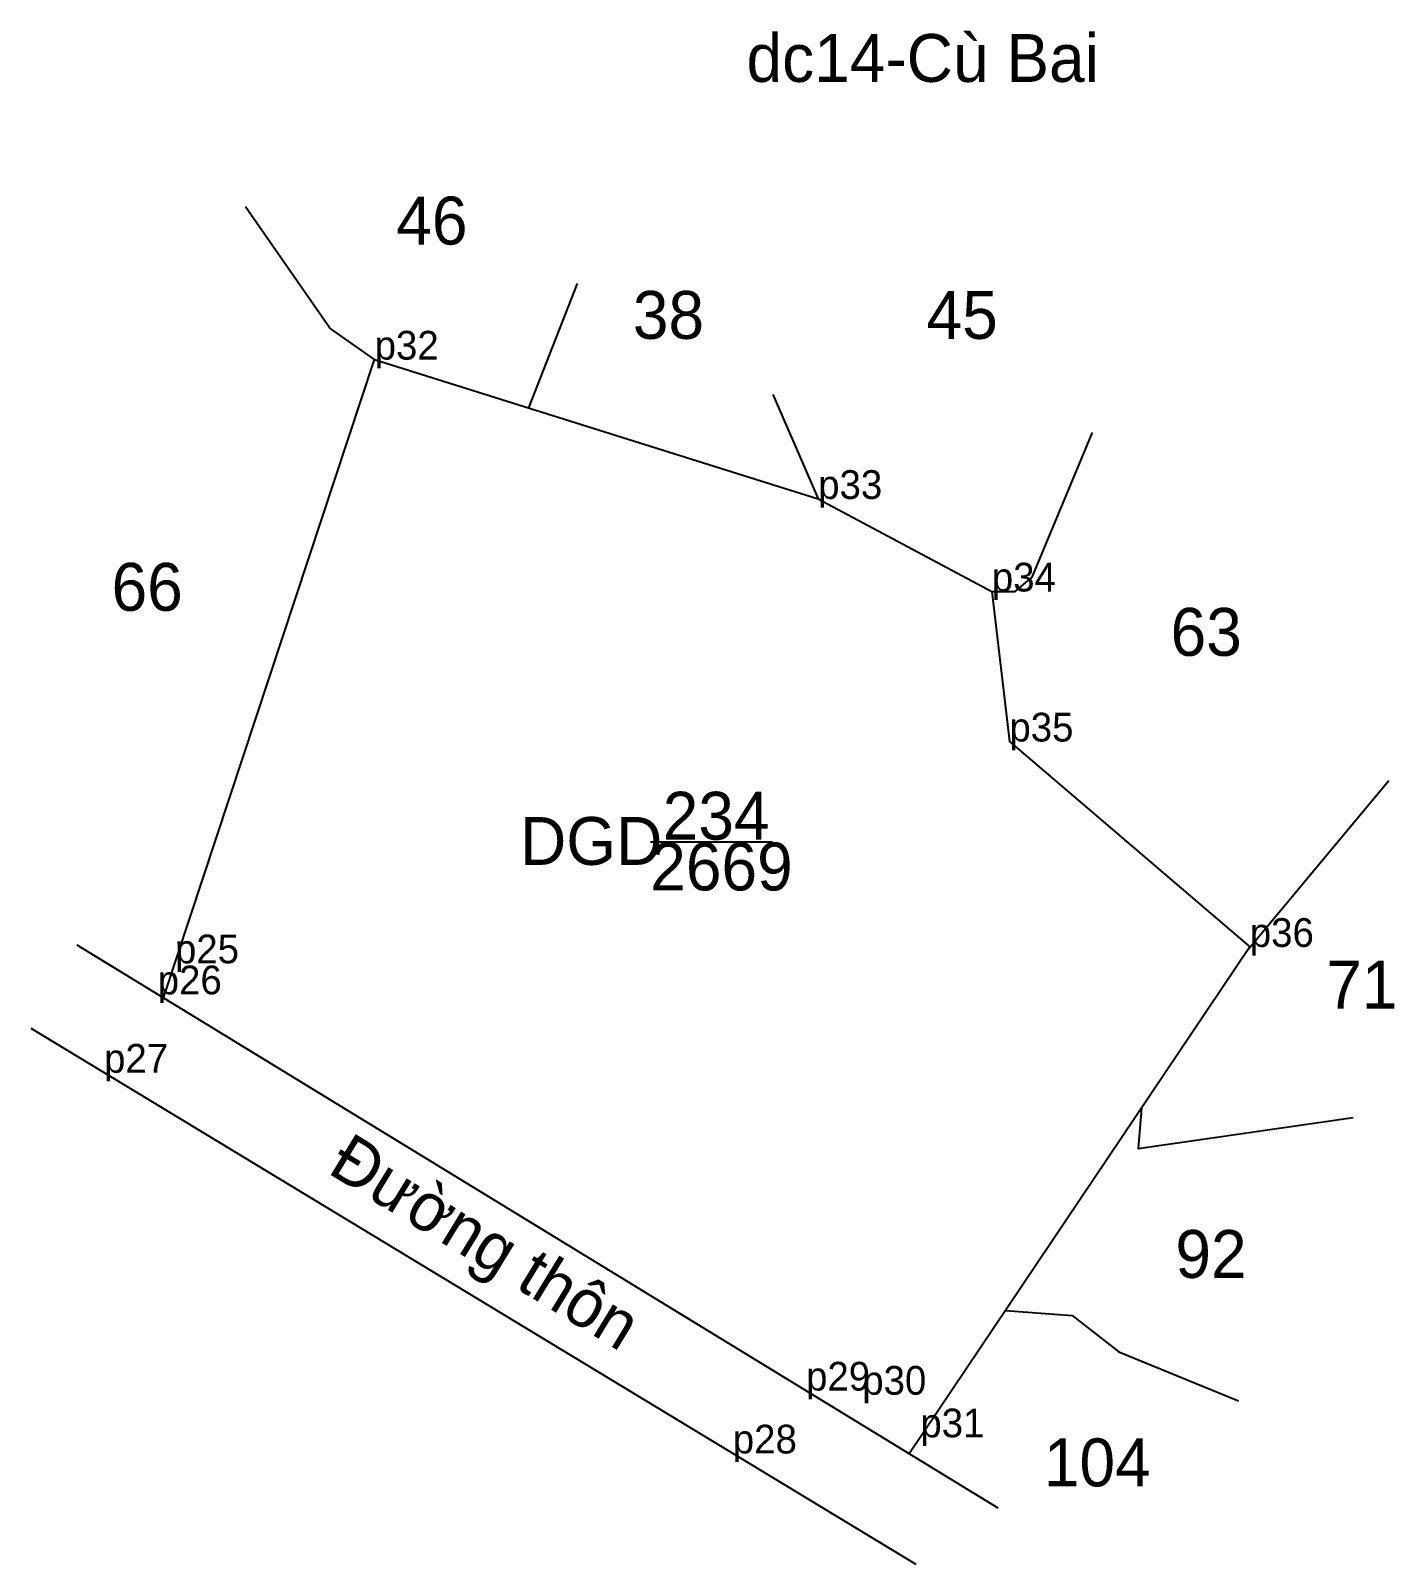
# Model space of a CAD drawing. Extents: x 528333 to 535626, y 1867647 to 1870182.
# Drawn here: x 529241.9 to 529327.3, y 1868286.4 to 1868382.5 of the extents above; entities that cross this region are included whole.
import ezdxf

# ---------------------------------------------------------------- set-up
doc = ezdxf.new("R2010")
doc.units = 0
for name, color, linetype in [('Level 10', 7, 'Continuous'), ('Level 12', 7, 'Continuous'), ('Level 14', 7, 'Continuous'), ('Level 36', 7, 'Continuous'), ('Level 7', 7, 'Continuous')]:
    doc.layers.add(name, color=color, linetype=linetype)

msp = doc.modelspace()

# ---------------------------------------------------------------- linework, layer by layer
at = {"layer": 'Level 10'}
for p, q in [((529276.092, 1868366.645), (529273.05, 1868358.852)), ((529288.36, 1868359.69), (529291.196, 1868353.151)), ((529280.689, 1868331.668), (529288.334, 1868331.668)), ((529302.942, 1868302.303), (529307.12, 1868301.98))]:
    msp.add_line(p, q, dxfattribs=at)
for points in [[(529263.411, 1868361.883), (529260.61, 1868363.84), (529255.32, 1868371.46)], [(529302.08, 1868347.351), (529303.532, 1868347.35), (529304.6, 1868348.24), (529308.395, 1868357.315)], [(529318.099, 1868324.87), (529324.01, 1868331.97), (529326.96, 1868335.5)], [(529311.465, 1868314.993), (529311.25, 1868312.45), (529324.71, 1868314.4)], [(529307.12, 1868301.98), (529310.04, 1868299.7), (529317.529, 1868296.628)]]:
    msp.add_lwpolyline(points, dxfattribs=at)
at = {"layer": 'Level 36'}
for p, q in [((529244.763, 1868325.201), (529302.447, 1868289.941)), ((529241.863, 1868319.985), (529297.322, 1868286.394))]:
    msp.add_line(p, q, dxfattribs=at)
msp.add_lwpolyline([(529250.185, 1868321.887), (529263.41, 1868361.88), (529291.196, 1868353.151), (529302.08, 1868347.35), (529303.18, 1868337.95), (529318.24, 1868325.08), (529296.911, 1868293.324)], dxfattribs=at)
at = {"layer": 'Level 7'}
for p, q in [((529263.411, 1868361.883), (529263.411, 1868361.883)), ((529263.411, 1868361.883), (529263.411, 1868361.883)), ((529263.411, 1868361.883), (529263.411, 1868361.883)), ((529263.411, 1868361.883), (529263.411, 1868361.883)), ((529263.411, 1868361.883), (529263.411, 1868361.883)), ((529263.411, 1868361.883), (529263.411, 1868361.883)), ((529263.411, 1868361.883), (529263.411, 1868361.883)), ((529263.411, 1868361.883), (529263.411, 1868361.883)), ((529263.411, 1868361.883), (529263.411, 1868361.883)), ((529263.411, 1868361.883), (529263.411, 1868361.883)), ((529291.196, 1868353.151), (529291.196, 1868353.151)), ((529291.196, 1868353.151), (529291.196, 1868353.151)), ((529291.196, 1868353.151), (529291.196, 1868353.151)), ((529291.196, 1868353.151), (529291.196, 1868353.151)), ((529291.196, 1868353.151), (529291.196, 1868353.151)), ((529291.196, 1868353.151), (529291.196, 1868353.151)), ((529291.196, 1868353.151), (529291.196, 1868353.151)), ((529291.196, 1868353.151), (529291.196, 1868353.151)), ((529291.196, 1868353.151), (529291.196, 1868353.151)), ((529291.196, 1868353.151), (529291.196, 1868353.151)), ((529302.08, 1868347.351), (529302.08, 1868347.351)), ((529302.08, 1868347.351), (529302.08, 1868347.351)), ((529302.08, 1868347.351), (529302.08, 1868347.351)), ((529302.08, 1868347.351), (529302.08, 1868347.351)), ((529302.08, 1868347.351), (529302.08, 1868347.351)), ((529302.08, 1868347.351), (529302.08, 1868347.351)), ((529302.08, 1868347.351), (529302.08, 1868347.351)), ((529302.08, 1868347.351), (529302.08, 1868347.351)), ((529302.08, 1868347.351), (529302.08, 1868347.351)), ((529302.08, 1868347.351), (529302.08, 1868347.351)), ((529303.181, 1868337.946), (529303.181, 1868337.946)), ((529303.181, 1868337.946), (529303.181, 1868337.946)), ((529303.181, 1868337.946), (529303.181, 1868337.946)), ((529303.181, 1868337.946), (529303.181, 1868337.946)), ((529303.181, 1868337.946), (529303.181, 1868337.946)), ((529303.181, 1868337.946), (529303.181, 1868337.946)), ((529303.181, 1868337.946), (529303.181, 1868337.946)), ((529303.181, 1868337.946), (529303.181, 1868337.946)), ((529303.181, 1868337.946), (529303.181, 1868337.946)), ((529303.181, 1868337.946), (529303.181, 1868337.946)), ((529318.244, 1868325.077), (529318.244, 1868325.077)), ((529318.244, 1868325.077), (529318.244, 1868325.077)), ((529318.244, 1868325.077), (529318.244, 1868325.077)), ((529318.244, 1868325.077), (529318.244, 1868325.077)), ((529318.244, 1868325.077), (529318.244, 1868325.077)), ((529318.244, 1868325.077), (529318.244, 1868325.077)), ((529318.244, 1868325.077), (529318.244, 1868325.077)), ((529318.244, 1868325.077), (529318.244, 1868325.077)), ((529318.244, 1868325.077), (529318.244, 1868325.077)), ((529318.244, 1868325.077), (529318.244, 1868325.077)), ((529250.902, 1868324.052), (529250.902, 1868324.052)), ((529250.902, 1868324.052), (529250.902, 1868324.052)), ((529250.902, 1868324.052), (529250.902, 1868324.052)), ((529250.902, 1868324.052), (529250.902, 1868324.052)), ((529250.902, 1868324.052), (529250.902, 1868324.052)), ((529250.902, 1868324.052), (529250.902, 1868324.052)), ((529250.902, 1868324.052), (529250.902, 1868324.052)), ((529250.902, 1868324.052), (529250.902, 1868324.052)), ((529250.902, 1868324.052), (529250.902, 1868324.052)), ((529250.902, 1868324.052), (529250.902, 1868324.052)), ((529249.817, 1868322.111), (529249.817, 1868322.111)), ((529249.817, 1868322.111), (529249.817, 1868322.111)), ((529249.817, 1868322.111), (529249.817, 1868322.111)), ((529249.817, 1868322.111), (529249.817, 1868322.111)), ((529249.817, 1868322.111), (529249.817, 1868322.111)), ((529249.817, 1868322.111), (529249.817, 1868322.111)), ((529249.817, 1868322.111), (529249.817, 1868322.111)), ((529249.817, 1868322.111), (529249.817, 1868322.111)), ((529249.817, 1868322.111), (529249.817, 1868322.111)), ((529249.817, 1868322.111), (529249.817, 1868322.111)), ((529246.464, 1868317.202), (529246.464, 1868317.202)), ((529246.464, 1868317.202), (529246.464, 1868317.202)), ((529246.464, 1868317.202), (529246.464, 1868317.202)), ((529246.464, 1868317.202), (529246.464, 1868317.202)), ((529246.464, 1868317.202), (529246.464, 1868317.202)), ((529246.464, 1868317.202), (529246.464, 1868317.202)), ((529246.464, 1868317.202), (529246.464, 1868317.202)), ((529246.464, 1868317.202), (529246.464, 1868317.202)), ((529246.464, 1868317.202), (529246.464, 1868317.202)), ((529246.464, 1868317.202), (529246.464, 1868317.202)), ((529290.445, 1868297.277), (529290.445, 1868297.277)), ((529290.445, 1868297.277), (529290.445, 1868297.277)), ((529290.445, 1868297.277), (529290.445, 1868297.277)), ((529290.445, 1868297.277), (529290.445, 1868297.277)), ((529290.445, 1868297.277), (529290.445, 1868297.277)), ((529290.445, 1868297.277), (529290.445, 1868297.277)), ((529290.445, 1868297.277), (529290.445, 1868297.277)), ((529290.445, 1868297.277), (529290.445, 1868297.277)), ((529290.445, 1868297.277), (529290.445, 1868297.277)), ((529290.445, 1868297.277), (529290.445, 1868297.277)), ((529293.957, 1868297.018), (529293.957, 1868297.018)), ((529293.957, 1868297.018), (529293.957, 1868297.018)), ((529293.957, 1868297.018), (529293.957, 1868297.018)), ((529293.957, 1868297.018), (529293.957, 1868297.018)), ((529293.957, 1868297.018), (529293.957, 1868297.018)), ((529293.957, 1868297.018), (529293.957, 1868297.018)), ((529293.957, 1868297.018), (529293.957, 1868297.018)), ((529293.957, 1868297.018), (529293.957, 1868297.018)), ((529293.957, 1868297.018), (529293.957, 1868297.018)), ((529293.957, 1868297.018), (529293.957, 1868297.018)), ((529297.603, 1868294.349), (529297.603, 1868294.349)), ((529297.603, 1868294.349), (529297.603, 1868294.349)), ((529297.603, 1868294.349), (529297.603, 1868294.349)), ((529297.603, 1868294.349), (529297.603, 1868294.349)), ((529297.603, 1868294.349), (529297.603, 1868294.349)), ((529297.603, 1868294.349), (529297.603, 1868294.349)), ((529297.603, 1868294.349), (529297.603, 1868294.349)), ((529297.603, 1868294.349), (529297.603, 1868294.349)), ((529297.603, 1868294.349), (529297.603, 1868294.349)), ((529297.603, 1868294.349), (529297.603, 1868294.349)), ((529285.852, 1868293.341), (529285.852, 1868293.341)), ((529285.852, 1868293.341), (529285.852, 1868293.341)), ((529285.852, 1868293.341), (529285.852, 1868293.341)), ((529285.852, 1868293.341), (529285.852, 1868293.341)), ((529285.852, 1868293.341), (529285.852, 1868293.341)), ((529285.852, 1868293.341), (529285.852, 1868293.341)), ((529285.852, 1868293.341), (529285.852, 1868293.341)), ((529285.852, 1868293.341), (529285.852, 1868293.341)), ((529285.852, 1868293.341), (529285.852, 1868293.341)), ((529285.852, 1868293.341), (529285.852, 1868293.341))]:
    msp.add_line(p, q, dxfattribs=at)

# ---------------------------------------------------------------- texts
at = {"layer": 'Level 10'}
for s, p in [('46', (529264.77, 1868369.09)), ('38', (529279.59, 1868363.18)), ('45', (529297.99, 1868363.18)), ('66', (529246.93, 1868346.14)), ('63', (529313.28, 1868343.32)), ('234', (529281.46, 1868331.8)), ('DGD', (529272.52, 1868330.22)), ('2669', (529280.68, 1868328.62)), ('71', (529323.03, 1868321.22)), ('92', (529313.58, 1868304.34)), ('104', (529305.34, 1868291.28))]:
    msp.add_text(s, height=3, dxfattribs=at).set_placement(p)
msp.add_text('Đường thôn', height=3, rotation=328.56359, dxfattribs=at).set_placement((529260.38, 1868310.96))
at = {"layer": 'Level 12'}
for s, p in [('p32', (529263.41, 1868361.88)), ('p32', (529263.41, 1868361.88)), ('p32', (529263.41, 1868361.88)), ('p32', (529263.41, 1868361.88)), ('p32', (529263.41, 1868361.88)), ('p32', (529263.41, 1868361.88)), ('p32', (529263.41, 1868361.88)), ('p32', (529263.41, 1868361.88)), ('p32', (529263.41, 1868361.88)), ('p32', (529263.41, 1868361.88)), ('p33', (529291.2, 1868353.15)), ('p33', (529291.2, 1868353.15)), ('p33', (529291.2, 1868353.15)), ('p33', (529291.2, 1868353.15)), ('p33', (529291.2, 1868353.15)), ('p33', (529291.2, 1868353.15)), ('p33', (529291.2, 1868353.15)), ('p33', (529291.2, 1868353.15)), ('p33', (529291.2, 1868353.15)), ('p33', (529291.2, 1868353.15)), ('p34', (529302.08, 1868347.35)), ('p34', (529302.08, 1868347.35)), ('p34', (529302.08, 1868347.35)), ('p34', (529302.08, 1868347.35)), ('p34', (529302.08, 1868347.35)), ('p34', (529302.08, 1868347.35)), ('p34', (529302.08, 1868347.35)), ('p34', (529302.08, 1868347.35)), ('p34', (529302.08, 1868347.35)), ('p34', (529302.08, 1868347.35)), ('p35', (529303.18, 1868337.95)), ('p35', (529303.18, 1868337.95)), ('p35', (529303.18, 1868337.95)), ('p35', (529303.18, 1868337.95)), ('p35', (529303.18, 1868337.95)), ('p35', (529303.18, 1868337.95)), ('p35', (529303.18, 1868337.95)), ('p35', (529303.18, 1868337.95)), ('p35', (529303.18, 1868337.95)), ('p35', (529303.18, 1868337.95)), ('p36', (529318.24, 1868325.08)), ('p36', (529318.24, 1868325.08)), ('p36', (529318.24, 1868325.08)), ('p36', (529318.24, 1868325.08)), ('p36', (529318.24, 1868325.08)), ('p36', (529318.24, 1868325.08)), ('p36', (529318.24, 1868325.08)), ('p36', (529318.24, 1868325.08)), ('p36', (529318.24, 1868325.08)), ('p36', (529318.24, 1868325.08)), ('p25', (529250.9, 1868324.05)), ('p25', (529250.9, 1868324.05)), ('p25', (529250.9, 1868324.05)), ('p25', (529250.9, 1868324.05)), ('p25', (529250.9, 1868324.05)), ('p25', (529250.9, 1868324.05)), ('p25', (529250.9, 1868324.05)), ('p25', (529250.9, 1868324.05)), ('p25', (529250.9, 1868324.05)), ('p25', (529250.9, 1868324.05)), ('p26', (529249.82, 1868322.11)), ('p26', (529249.82, 1868322.11)), ('p26', (529249.82, 1868322.11)), ('p26', (529249.82, 1868322.11)), ('p26', (529249.82, 1868322.11)), ('p26', (529249.82, 1868322.11)), ('p26', (529249.82, 1868322.11)), ('p26', (529249.82, 1868322.11)), ('p26', (529249.82, 1868322.11)), ('p26', (529249.82, 1868322.11)), ('p27', (529246.46, 1868317.2)), ('p27', (529246.46, 1868317.2)), ('p27', (529246.46, 1868317.2)), ('p27', (529246.46, 1868317.2)), ('p27', (529246.46, 1868317.2)), ('p27', (529246.46, 1868317.2)), ('p27', (529246.46, 1868317.2)), ('p27', (529246.46, 1868317.2)), ('p27', (529246.46, 1868317.2)), ('p27', (529246.46, 1868317.2)), ('p29', (529290.44, 1868297.28)), ('p29', (529290.44, 1868297.28)), ('p29', (529290.44, 1868297.28)), ('p29', (529290.44, 1868297.28)), ('p29', (529290.44, 1868297.28)), ('p29', (529290.44, 1868297.28)), ('p29', (529290.44, 1868297.28)), ('p29', (529290.44, 1868297.28)), ('p29', (529290.44, 1868297.28)), ('p29', (529290.44, 1868297.28)), ('p30', (529293.96, 1868297.02)), ('p30', (529293.96, 1868297.02)), ('p30', (529293.96, 1868297.02)), ('p30', (529293.96, 1868297.02)), ('p30', (529293.96, 1868297.02)), ('p30', (529293.96, 1868297.02)), ('p30', (529293.96, 1868297.02)), ('p30', (529293.96, 1868297.02)), ('p30', (529293.96, 1868297.02)), ('p30', (529293.96, 1868297.02)), ('p31', (529297.6, 1868294.35)), ('p31', (529297.6, 1868294.35)), ('p31', (529297.6, 1868294.35)), ('p31', (529297.6, 1868294.35)), ('p31', (529297.6, 1868294.35)), ('p31', (529297.6, 1868294.35)), ('p31', (529297.6, 1868294.35)), ('p31', (529297.6, 1868294.35)), ('p31', (529297.6, 1868294.35)), ('p31', (529297.6, 1868294.35)), ('p28', (529285.85, 1868293.34)), ('p28', (529285.85, 1868293.34)), ('p28', (529285.85, 1868293.34)), ('p28', (529285.85, 1868293.34)), ('p28', (529285.85, 1868293.34)), ('p28', (529285.85, 1868293.34)), ('p28', (529285.85, 1868293.34)), ('p28', (529285.85, 1868293.34)), ('p28', (529285.85, 1868293.34)), ('p28', (529285.85, 1868293.34))]:
    msp.add_text(s, height=1.8, dxfattribs=at).set_placement(p)
at = {"layer": 'Level 14'}
msp.add_text('dc14-Cù Bai', height=3, dxfattribs=at).set_placement((529286.71, 1868379.28))

doc.saveas('drawing.dxf')
